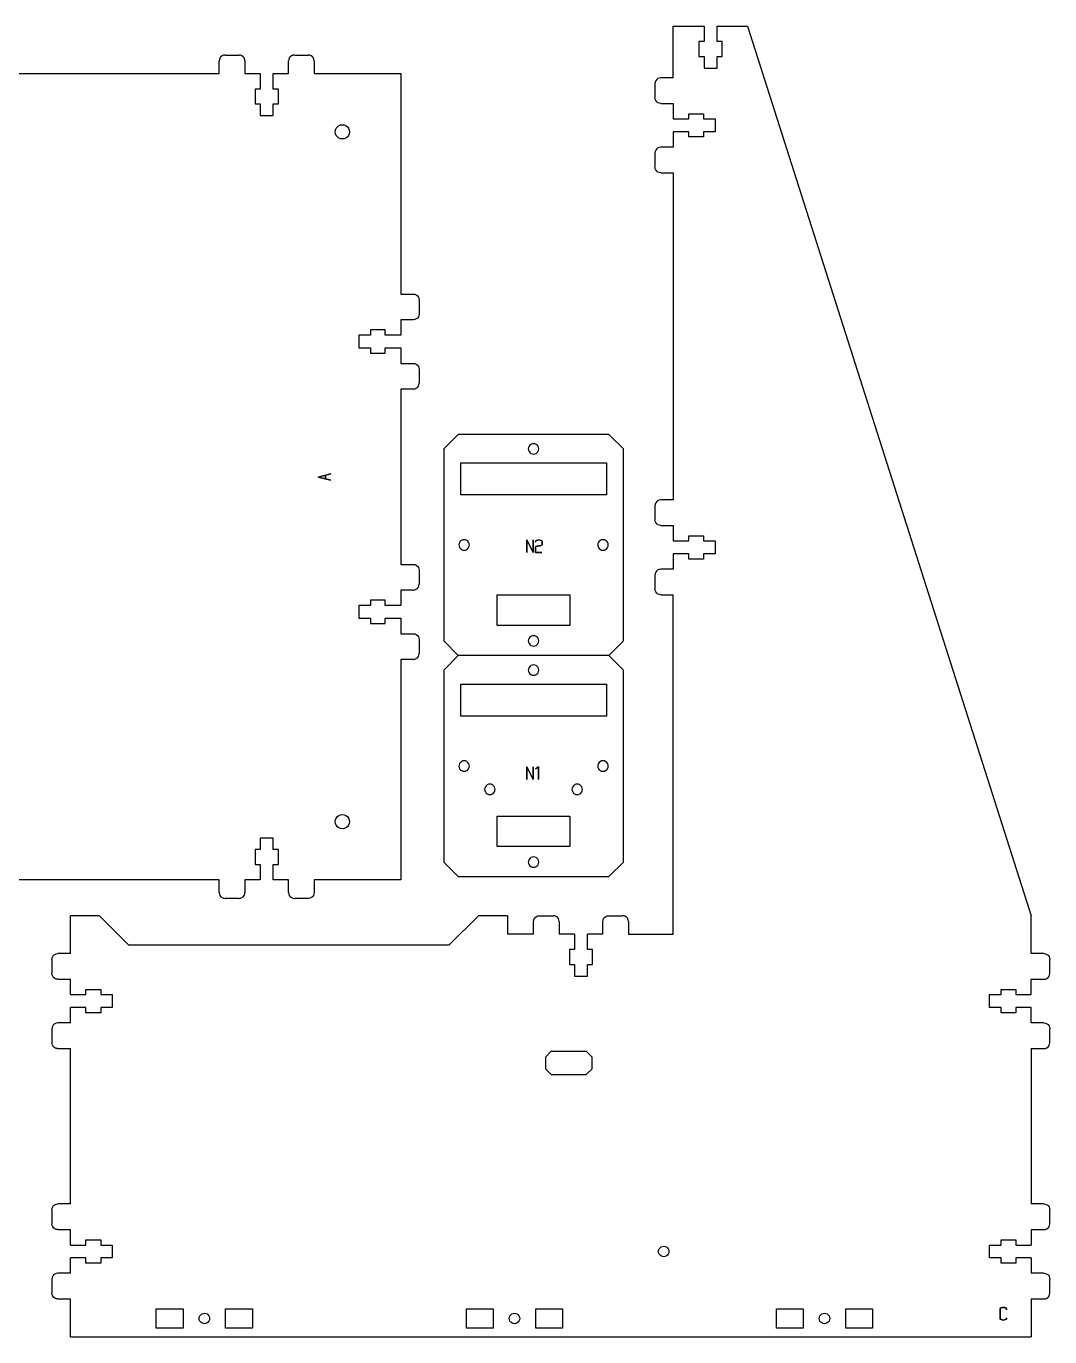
# Model space of a CAD drawing. Header units: inches. Extents: x -565 to 565, y -405 to 405.
# Drawn here: x -213.9 to 137.5, y -51.5 to 398.4 of the extents above; entities that cross this region are included whole.
import ezdxf

# ---------------------------------------------------------------- set-up
doc = ezdxf.new("R2010")
doc.units = ezdxf.units.IN
doc.header["$MEASUREMENT"] = 0
doc.layers.add('Engraver', color=1, linetype='Continuous')

msp = doc.modelspace()

# ---------------------------------------------------------------- linework, layer by layer
for p, q in [((8.27, 398.44), (18.87, 398.44)), ((8.27, 380.71), (8.27, 398.44)), ((18.87, 398.44), (18.87, 393.14)), ((23.27, 398.44), (33.78, 398.44)), ((23.27, 393.14), (23.27, 398.44)), ((33.78, 398.44), (131.17, 93.04)), ((17.07, 393.14), (17.07, 388.04)), ((18.87, 393.14), (17.07, 393.14)), ((25.07, 393.14), (23.27, 393.14)), ((25.07, 388.04), (25.07, 393.14)), ((-147.56, 387.05), (-147.63, 386.53)), ((-147.37, 387.53), (-147.56, 387.05)), ((-147.05, 387.94), (-147.37, 387.53)), ((-146.63, 388.26), (-147.05, 387.94)), ((-146.15, 388.46), (-146.63, 388.26)), ((-145.63, 388.53), (-146.15, 388.46)), ((-145.63, 388.53), (-140.83, 388.53)), ((-140.32, 388.46), (-140.83, 388.53)), ((-139.83, 388.26), (-140.32, 388.46)), ((-139.42, 387.94), (-139.83, 388.26)), ((-139.1, 387.53), (-139.42, 387.94)), ((-138.9, 387.05), (-139.1, 387.53)), ((-138.83, 386.53), (-138.9, 387.05)), ((-123.76, 387.05), (-123.83, 386.53)), ((-123.57, 387.53), (-123.76, 387.05)), ((-123.25, 387.94), (-123.57, 387.53)), ((-122.83, 388.26), (-123.25, 387.94)), ((-122.35, 388.46), (-122.83, 388.26)), ((-121.83, 388.53), (-122.35, 388.46)), ((-121.83, 388.53), (-117.03, 388.53)), ((-116.52, 388.46), (-117.03, 388.53)), ((-116.03, 388.26), (-116.52, 388.46)), ((-115.62, 387.94), (-116.03, 388.26)), ((-115.3, 387.53), (-115.62, 387.94)), ((-115.1, 387.05), (-115.3, 387.53)), ((-115.03, 386.53), (-115.1, 387.05)), ((17.07, 388.04), (18.87, 388.04)), ((18.87, 388.04), (18.87, 384.09)), ((23.27, 388.04), (25.07, 388.04)), ((23.27, 384.09), (23.27, 388.04)), ((-147.63, 382.18), (-147.63, 386.53)), ((-138.83, 386.53), (-138.83, 382.18)), ((-123.83, 382.18), (-123.83, 386.53)), ((-115.03, 386.53), (-115.03, 382.18)), ((18.87, 384.09), (23.27, 384.09)), ((-221.48, 382.18), (-147.63, 382.18)), ((-138.83, 382.18), (-133.53, 382.18)), ((-133.53, 382.18), (-133.53, 376.88)), ((-129.13, 376.88), (-129.13, 382.18)), ((-129.13, 382.18), (-123.83, 382.18)), ((-115.03, 382.18), (-85.33, 382.18)), ((-85.33, 382.18), (-85.33, 306.48)), ((2.04, 379.23), (1.97, 378.71)), ((1.97, 378.71), (1.97, 373.91)), ((2.24, 379.71), (2.04, 379.23)), ((2.56, 380.12), (2.24, 379.71)), ((2.97, 380.44), (2.56, 380.12)), ((3.45, 380.64), (2.97, 380.44)), ((3.97, 380.71), (3.45, 380.64)), ((8.27, 380.71), (3.97, 380.71)), ((-135.33, 376.88), (-135.33, 371.78)), ((-133.53, 376.88), (-135.33, 376.88)), ((-127.33, 376.88), (-129.13, 376.88)), ((-127.33, 371.78), (-127.33, 376.88)), ((2.04, 373.39), (1.97, 373.91)), ((-135.33, 371.78), (-133.53, 371.78)), ((-133.53, 371.78), (-133.53, 367.83)), ((-129.13, 371.78), (-127.33, 371.78)), ((-129.13, 367.83), (-129.13, 371.78)), ((2.24, 372.91), (2.04, 373.39)), ((2.56, 372.49), (2.24, 372.91)), ((2.97, 372.18), (2.56, 372.49)), ((3.45, 371.98), (2.97, 372.18)), ((3.97, 371.91), (3.45, 371.98)), ((3.97, 371.91), (8.27, 371.91)), ((8.27, 371.91), (8.27, 366.61)), ((-133.53, 367.83), (-129.13, 367.83)), ((-106.56, 364.3), (-105.97, 364.54)), ((-105.97, 364.54), (-105.33, 364.63)), ((-105.33, 364.63), (-104.7, 364.54)), ((-104.7, 364.54), (-104.11, 364.3)), ((8.27, 366.61), (13.57, 366.61)), ((13.57, 368.41), (18.67, 368.41)), ((13.57, 366.61), (13.57, 368.41)), ((18.67, 368.41), (18.67, 366.61)), ((18.67, 366.61), (22.62, 366.61)), ((22.62, 366.61), (22.62, 362.21)), ((-107.78, 362.18), (-107.7, 362.81)), ((-107.7, 361.54), (-107.78, 362.18)), ((-107.7, 362.81), (-107.45, 363.4)), ((-107.45, 360.95), (-107.7, 361.54)), ((-107.45, 363.4), (-107.07, 363.91)), ((-107.07, 360.45), (-107.45, 360.95)), ((-107.07, 363.91), (-106.56, 364.3)), ((-106.56, 360.06), (-107.07, 360.45)), ((-105.97, 359.81), (-106.56, 360.06)), ((-104.11, 360.06), (-104.7, 359.81)), ((-104.11, 364.3), (-103.6, 363.91)), ((-103.6, 360.45), (-104.11, 360.06)), ((-103.6, 363.91), (-103.21, 363.4)), ((-103.21, 360.95), (-103.6, 360.45)), ((-103.21, 363.4), (-102.97, 362.81)), ((-102.97, 361.54), (-103.21, 360.95)), ((-102.97, 362.81), (-102.88, 362.18)), ((-102.88, 362.18), (-102.97, 361.54)), ((8.27, 362.21), (8.27, 356.91)), ((13.57, 362.21), (8.27, 362.21)), ((13.57, 360.41), (13.57, 362.21)), ((18.67, 360.41), (13.57, 360.41)), ((22.62, 362.21), (18.67, 362.21)), ((18.67, 362.21), (18.67, 360.41)), ((-105.33, 359.73), (-105.97, 359.81)), ((-104.7, 359.81), (-105.33, 359.73)), ((2.04, 355.43), (1.97, 354.91)), ((2.24, 355.91), (2.04, 355.43)), ((2.56, 356.32), (2.24, 355.91)), ((2.97, 356.64), (2.56, 356.32)), ((3.45, 356.84), (2.97, 356.64)), ((3.97, 356.91), (3.45, 356.84)), ((8.27, 356.91), (3.97, 356.91)), ((1.97, 354.91), (1.97, 350.11)), ((2.04, 349.59), (1.97, 350.11)), ((2.24, 349.11), (2.04, 349.59)), ((2.56, 348.69), (2.24, 349.11)), ((2.97, 348.38), (2.56, 348.69)), ((3.45, 348.18), (2.97, 348.38)), ((3.97, 348.11), (3.45, 348.18)), ((3.97, 348.11), (8.27, 348.11)), ((8.27, 348.11), (8.27, 235.84)), ((-85.33, 306.48), (-80.98, 306.48)), ((-80.98, 306.48), (-80.47, 306.41)), ((-80.47, 306.41), (-79.98, 306.21)), ((-79.98, 306.21), (-79.57, 305.89)), ((-79.57, 305.89), (-79.25, 305.48)), ((-79.25, 305.48), (-79.05, 305)), ((-79.05, 305), (-78.98, 304.48)), ((-78.98, 304.48), (-78.98, 299.68)), ((-80.98, 297.68), (-85.33, 297.68)), ((-85.33, 297.68), (-85.33, 292.38)), ((-80.47, 297.75), (-80.98, 297.68)), ((-79.98, 297.95), (-80.47, 297.75)), ((-79.57, 298.26), (-79.98, 297.95)), ((-79.25, 298.68), (-79.57, 298.26)), ((-79.05, 299.16), (-79.25, 298.68)), ((-78.98, 299.68), (-79.05, 299.16)), ((-90.63, 294.18), (-95.73, 294.18)), ((-95.73, 294.18), (-95.73, 292.38)), ((-90.63, 292.38), (-90.63, 294.18)), ((-95.73, 292.38), (-99.68, 292.38)), ((-99.68, 292.38), (-99.68, 287.98)), ((-99.68, 287.98), (-95.73, 287.98)), ((-95.73, 287.98), (-95.73, 286.18)), ((-85.33, 292.38), (-90.63, 292.38)), ((-90.63, 287.98), (-85.33, 287.98)), ((-90.63, 286.18), (-90.63, 287.98)), ((-85.33, 287.98), (-85.33, 282.68)), ((-95.73, 286.18), (-90.63, 286.18)), ((-85.33, 282.68), (-80.98, 282.68)), ((-80.98, 282.68), (-80.47, 282.61)), ((-80.47, 282.61), (-79.98, 282.41)), ((-79.98, 282.41), (-79.57, 282.09)), ((-79.57, 282.09), (-79.25, 281.68)), ((-79.25, 281.68), (-79.05, 281.2)), ((-79.05, 281.2), (-78.98, 280.68)), ((-78.98, 280.68), (-78.98, 275.88)), ((-79.98, 274.15), (-79.57, 274.46)), ((-79.57, 274.46), (-79.25, 274.88)), ((-79.25, 274.88), (-79.05, 275.36)), ((-79.05, 275.36), (-78.98, 275.88)), ((-85.33, 273.88), (-85.33, 213.68)), ((-80.98, 273.88), (-85.33, 273.88)), ((-80.98, 273.88), (-80.47, 273.95)), ((-80.47, 273.95), (-79.98, 274.15)), ((-70.56, 253.33), (-65.56, 258.33)), ((-13.87, 258.33), (-65.56, 258.33)), ((-13.87, 258.33), (-8.87, 253.33)), ((-70.56, 253.33), (-70.56, 187.42)), ((-41.45, 253.8), (-41.52, 253.33)), ((-41.52, 253.33), (-41.45, 252.86)), ((-41.27, 254.23), (-41.45, 253.8)), ((-41.45, 252.86), (-41.27, 252.43)), ((-40.99, 254.6), (-41.27, 254.23)), ((-41.27, 252.43), (-40.99, 252.06)), ((-40.62, 254.89), (-40.99, 254.6)), ((-40.99, 252.06), (-40.62, 251.77)), ((-40.18, 255.07), (-40.62, 254.89)), ((-39.72, 255.13), (-40.18, 255.07)), ((-39.25, 255.07), (-39.72, 255.13)), ((-38.82, 254.89), (-39.25, 255.07)), ((-38.44, 254.6), (-38.82, 254.89)), ((-38.82, 251.77), (-38.44, 252.06)), ((-38.16, 254.23), (-38.44, 254.6)), ((-38.44, 252.06), (-38.16, 252.43)), ((-37.98, 253.8), (-38.16, 254.23)), ((-38.16, 252.43), (-37.98, 252.86)), ((-37.92, 253.33), (-37.98, 253.8)), ((-37.98, 252.86), (-37.92, 253.33)), ((-8.87, 187.42), (-8.87, 253.33)), ((-64.72, 237.52), (-64.72, 248.52)), ((-64.72, 248.52), (-14.72, 248.52)), ((-40.62, 251.77), (-40.18, 251.59)), ((-40.18, 251.59), (-39.72, 251.53)), ((-39.72, 251.53), (-39.25, 251.59)), ((-39.25, 251.59), (-38.82, 251.77)), ((-14.72, 248.52), (-14.72, 237.52)), ((-14.72, 237.52), (-64.72, 237.52)), ((2.04, 234.36), (1.97, 233.84)), ((2.24, 234.84), (2.04, 234.36)), ((2.56, 235.26), (2.24, 234.84)), ((2.97, 235.57), (2.56, 235.26)), ((3.45, 235.77), (2.97, 235.57)), ((3.97, 235.84), (3.45, 235.77)), ((8.27, 235.84), (3.97, 235.84)), ((1.97, 233.84), (1.97, 229.04)), ((2.04, 228.52), (1.97, 229.04)), ((2.24, 228.04), (2.04, 228.52)), ((2.56, 227.63), (2.24, 228.04)), ((2.97, 227.31), (2.56, 227.63)), ((3.45, 227.11), (2.97, 227.31)), ((3.97, 227.04), (3.45, 227.11)), ((3.97, 227.04), (8.27, 227.04)), ((8.27, 227.04), (8.27, 221.74)), ((-65.3, 220.84), (-65.36, 220.37)), ((-65.12, 221.27), (-65.3, 220.84)), ((-64.83, 221.65), (-65.12, 221.27)), ((-64.46, 221.93), (-64.83, 221.65)), ((-64.03, 222.11), (-64.46, 221.93)), ((-63.56, 222.17), (-64.03, 222.11)), ((-63.1, 222.11), (-63.56, 222.17)), ((-62.66, 221.93), (-63.1, 222.11)), ((-62.29, 221.65), (-62.66, 221.93)), ((-62, 221.27), (-62.29, 221.65)), ((-61.82, 220.84), (-62, 221.27)), ((-61.76, 220.37), (-61.82, 220.84)), ((-17.61, 220.84), (-17.67, 220.37)), ((-17.43, 221.27), (-17.61, 220.84)), ((-17.14, 221.65), (-17.43, 221.27)), ((-16.77, 221.93), (-17.14, 221.65)), ((-16.34, 222.11), (-16.77, 221.93)), ((-15.87, 222.17), (-16.34, 222.11)), ((-15.4, 222.11), (-15.87, 222.17)), ((-14.97, 221.93), (-15.4, 222.11)), ((-14.6, 221.65), (-14.97, 221.93)), ((-14.31, 221.27), (-14.6, 221.65)), ((-14.13, 220.84), (-14.31, 221.27)), ((-14.07, 220.37), (-14.13, 220.84)), ((8.27, 221.74), (13.57, 221.74)), ((13.57, 223.54), (18.67, 223.54)), ((13.57, 221.74), (13.57, 223.54)), ((18.67, 223.54), (18.67, 221.74)), ((18.67, 221.74), (22.62, 221.74)), ((22.62, 221.74), (22.62, 217.34)), ((-65.36, 220.37), (-65.3, 219.91)), ((-65.3, 219.91), (-65.12, 219.47)), ((-65.12, 219.47), (-64.83, 219.1)), ((-64.83, 219.1), (-64.46, 218.81)), ((-64.46, 218.81), (-64.03, 218.63)), ((-64.03, 218.63), (-63.56, 218.57)), ((-63.56, 218.57), (-63.1, 218.63)), ((-63.1, 218.63), (-62.66, 218.81)), ((-62.66, 218.81), (-62.29, 219.1)), ((-62.29, 219.1), (-62, 219.47)), ((-62, 219.47), (-61.82, 219.91)), ((-61.82, 219.91), (-61.76, 220.37)), ((-17.67, 220.37), (-17.61, 219.91)), ((-17.61, 219.91), (-17.43, 219.47)), ((-17.43, 219.47), (-17.14, 219.1)), ((-17.14, 219.1), (-16.77, 218.81)), ((-16.77, 218.81), (-16.34, 218.63)), ((-16.34, 218.63), (-15.87, 218.57)), ((-15.87, 218.57), (-15.4, 218.63)), ((-15.4, 218.63), (-14.97, 218.81)), ((-14.97, 218.81), (-14.6, 219.1)), ((-14.6, 219.1), (-14.31, 219.47)), ((-14.31, 219.47), (-14.13, 219.91)), ((-14.13, 219.91), (-14.07, 220.37)), ((13.57, 217.34), (8.27, 217.34)), ((8.27, 217.34), (8.27, 212.04)), ((13.57, 215.54), (13.57, 217.34)), ((18.67, 217.34), (18.67, 215.54)), ((22.62, 217.34), (18.67, 217.34)), ((-85.33, 213.68), (-80.98, 213.68)), ((-80.98, 213.68), (-80.47, 213.61)), ((-80.47, 213.61), (-79.98, 213.41)), ((-79.98, 213.41), (-79.57, 213.09)), ((-79.57, 213.09), (-79.25, 212.68)), ((-79.25, 212.68), (-79.05, 212.2)), ((-79.05, 212.2), (-78.98, 211.68)), ((-78.98, 211.68), (-78.98, 206.88)), ((2.56, 211.46), (2.24, 211.04)), ((2.97, 211.77), (2.56, 211.46)), ((3.45, 211.97), (2.97, 211.77)), ((3.97, 212.04), (3.45, 211.97)), ((8.27, 212.04), (3.97, 212.04)), ((18.67, 215.54), (13.57, 215.54)), ((2.04, 210.56), (1.97, 210.04)), ((1.97, 210.04), (1.97, 205.24)), ((2.24, 211.04), (2.04, 210.56)), ((-85.33, 204.88), (-85.33, 199.58)), ((-80.98, 204.88), (-85.33, 204.88)), ((-80.98, 204.88), (-80.47, 204.95)), ((-80.47, 204.95), (-79.98, 205.15)), ((-79.98, 205.15), (-79.57, 205.46)), ((-79.57, 205.46), (-79.25, 205.88)), ((-79.25, 205.88), (-79.05, 206.36)), ((-79.05, 206.36), (-78.98, 206.88)), ((-52.22, 192.77), (-52.22, 203.22)), ((-52.22, 203.22), (-27.22, 203.22)), ((-27.22, 203.22), (-27.22, 192.77)), ((2.04, 204.72), (1.97, 205.24)), ((2.24, 204.24), (2.04, 204.72)), ((2.56, 203.83), (2.24, 204.24)), ((2.97, 203.51), (2.56, 203.83)), ((3.45, 203.31), (2.97, 203.51)), ((3.97, 203.24), (3.45, 203.31)), ((3.97, 203.24), (8.27, 203.24)), ((8.27, 86.74), (8.27, 203.24)), ((-95.73, 199.58), (-99.68, 199.58)), ((-99.68, 199.58), (-99.68, 195.18)), ((-90.63, 201.38), (-95.73, 201.38)), ((-95.73, 201.38), (-95.73, 199.58)), ((-90.63, 199.58), (-90.63, 201.38)), ((-85.33, 199.58), (-90.63, 199.58)), ((-99.68, 195.18), (-95.73, 195.18)), ((-95.73, 195.18), (-95.73, 193.38)), ((-90.63, 195.18), (-85.33, 195.18)), ((-90.63, 193.38), (-90.63, 195.18)), ((-85.33, 195.18), (-85.33, 189.88)), ((-95.73, 193.38), (-90.63, 193.38)), ((-85.33, 189.88), (-80.98, 189.88)), ((-80.98, 189.88), (-80.47, 189.81)), ((-80.47, 189.81), (-79.98, 189.61)), ((-79.98, 189.61), (-79.57, 189.29)), ((-79.57, 189.29), (-79.25, 188.88)), ((-27.22, 192.77), (-52.22, 192.77)), ((-40.62, 188.97), (-40.99, 188.69)), ((-40.18, 189.15), (-40.62, 188.97)), ((-39.72, 189.22), (-40.18, 189.15)), ((-39.25, 189.15), (-39.72, 189.22)), ((-38.82, 188.97), (-39.25, 189.15)), ((-38.44, 188.69), (-38.82, 188.97)), ((-79.25, 188.88), (-79.05, 188.4)), ((-79.05, 188.4), (-78.98, 187.88)), ((-78.98, 187.88), (-78.98, 183.08)), ((-70.56, 187.42), (-65.56, 182.42)), ((-41.45, 187.88), (-41.52, 187.42)), ((-41.52, 187.42), (-41.45, 186.95)), ((-41.27, 188.32), (-41.45, 187.88)), ((-41.45, 186.95), (-41.27, 186.52)), ((-40.99, 188.69), (-41.27, 188.32)), ((-41.27, 186.52), (-40.99, 186.14)), ((-40.99, 186.14), (-40.62, 185.86)), ((-40.62, 185.86), (-40.18, 185.68)), ((-40.18, 185.68), (-39.72, 185.62)), ((-39.72, 185.62), (-39.25, 185.68)), ((-39.25, 185.68), (-38.82, 185.86)), ((-38.82, 185.86), (-38.44, 186.14)), ((-38.16, 188.32), (-38.44, 188.69)), ((-38.44, 186.14), (-38.16, 186.52)), ((-37.98, 187.88), (-38.16, 188.32)), ((-38.16, 186.52), (-37.98, 186.95)), ((-37.92, 187.42), (-37.98, 187.88)), ((-37.98, 186.95), (-37.92, 187.42)), ((-13.87, 182.42), (-8.87, 187.42)), ((-85.33, 181.08), (-85.33, 105.38)), ((-80.98, 181.08), (-85.33, 181.08)), ((-80.98, 181.08), (-80.47, 181.15)), ((-80.47, 181.15), (-79.98, 181.35)), ((-79.98, 181.35), (-79.57, 181.66)), ((-79.57, 181.66), (-79.25, 182.08)), ((-79.25, 182.08), (-79.05, 182.56)), ((-79.05, 182.56), (-78.98, 183.08)), ((-70.56, 177.42), (-65.56, 182.42)), ((-13.87, 182.42), (-65.56, 182.42)), ((-13.87, 182.42), (-8.87, 177.42)), ((-70.56, 177.42), (-70.56, 111.5)), ((-41.45, 177.88), (-41.52, 177.42)), ((-41.52, 177.42), (-41.45, 176.95)), ((-41.27, 178.32), (-41.45, 177.88)), ((-41.45, 176.95), (-41.27, 176.52)), ((-40.99, 178.69), (-41.27, 178.32)), ((-41.27, 176.52), (-40.99, 176.14)), ((-40.62, 178.97), (-40.99, 178.69)), ((-40.99, 176.14), (-40.62, 175.86)), ((-40.18, 179.15), (-40.62, 178.97)), ((-40.62, 175.86), (-40.18, 175.68)), ((-39.72, 179.22), (-40.18, 179.15)), ((-40.18, 175.68), (-39.72, 175.62)), ((-39.25, 179.15), (-39.72, 179.22)), ((-39.72, 175.62), (-39.25, 175.68)), ((-38.82, 178.97), (-39.25, 179.15)), ((-39.25, 175.68), (-38.82, 175.86)), ((-38.44, 178.69), (-38.82, 178.97)), ((-38.82, 175.86), (-38.44, 176.14)), ((-38.16, 178.32), (-38.44, 178.69)), ((-38.44, 176.14), (-38.16, 176.52)), ((-37.98, 177.88), (-38.16, 178.32)), ((-38.16, 176.52), (-37.98, 176.95)), ((-37.92, 177.42), (-37.98, 177.88)), ((-37.98, 176.95), (-37.92, 177.42)), ((-8.87, 111.5), (-8.87, 177.42)), ((-64.72, 161.61), (-64.72, 172.61)), ((-64.72, 172.61), (-14.72, 172.61)), ((-14.72, 172.61), (-14.72, 161.61)), ((-14.72, 161.61), (-64.72, 161.61)), ((-65.3, 144.92), (-65.36, 144.46)), ((-65.36, 144.46), (-65.3, 143.99)), ((-65.12, 145.36), (-65.3, 144.92)), ((-65.3, 143.99), (-65.12, 143.56)), ((-64.83, 145.73), (-65.12, 145.36)), ((-64.46, 146.02), (-64.83, 145.73)), ((-64.03, 146.2), (-64.46, 146.02)), ((-63.56, 146.26), (-64.03, 146.2)), ((-63.1, 146.2), (-63.56, 146.26)), ((-62.66, 146.02), (-63.1, 146.2)), ((-62.29, 145.73), (-62.66, 146.02)), ((-62, 145.36), (-62.29, 145.73)), ((-61.82, 144.92), (-62, 145.36)), ((-62, 143.56), (-61.82, 143.99)), ((-61.76, 144.46), (-61.82, 144.92)), ((-61.82, 143.99), (-61.76, 144.46)), ((-17.61, 144.92), (-17.67, 144.46)), ((-17.67, 144.46), (-17.61, 143.99)), ((-17.43, 145.36), (-17.61, 144.92)), ((-17.61, 143.99), (-17.43, 143.56)), ((-17.14, 145.73), (-17.43, 145.36)), ((-16.77, 146.02), (-17.14, 145.73)), ((-16.34, 146.2), (-16.77, 146.02)), ((-15.87, 146.26), (-16.34, 146.2)), ((-15.4, 146.2), (-15.87, 146.26)), ((-14.97, 146.02), (-15.4, 146.2)), ((-14.6, 145.73), (-14.97, 146.02)), ((-14.31, 145.36), (-14.6, 145.73)), ((-14.13, 144.92), (-14.31, 145.36)), ((-14.31, 143.56), (-14.13, 143.99)), ((-14.07, 144.46), (-14.13, 144.92)), ((-14.13, 143.99), (-14.07, 144.46)), ((-65.12, 143.56), (-64.83, 143.19)), ((-64.83, 143.19), (-64.46, 142.9)), ((-64.46, 142.9), (-64.03, 142.72)), ((-64.03, 142.72), (-63.56, 142.66)), ((-63.56, 142.66), (-63.1, 142.72)), ((-63.1, 142.72), (-62.66, 142.9)), ((-62.66, 142.9), (-62.29, 143.19)), ((-62.29, 143.19), (-62, 143.56)), ((-17.43, 143.56), (-17.14, 143.19)), ((-17.14, 143.19), (-16.77, 142.9)), ((-16.77, 142.9), (-16.34, 142.72)), ((-16.34, 142.72), (-15.87, 142.66)), ((-15.87, 142.66), (-15.4, 142.72)), ((-15.4, 142.72), (-14.97, 142.9)), ((-14.97, 142.9), (-14.6, 143.19)), ((-14.6, 143.19), (-14.31, 143.56)), ((-56.45, 136.92), (-56.52, 136.46)), ((-56.52, 136.46), (-56.45, 135.99)), ((-56.27, 137.36), (-56.45, 136.92)), ((-56.45, 135.99), (-56.27, 135.56)), ((-55.99, 137.73), (-56.27, 137.36)), ((-56.27, 135.56), (-55.99, 135.19)), ((-55.62, 138.02), (-55.99, 137.73)), ((-55.99, 135.19), (-55.62, 134.9)), ((-55.18, 138.2), (-55.62, 138.02)), ((-54.72, 138.26), (-55.18, 138.2)), ((-54.25, 138.2), (-54.72, 138.26)), ((-53.82, 138.02), (-54.25, 138.2)), ((-53.44, 137.73), (-53.82, 138.02)), ((-53.82, 134.9), (-53.44, 135.19)), ((-53.16, 137.36), (-53.44, 137.73)), ((-53.44, 135.19), (-53.16, 135.56)), ((-52.98, 136.92), (-53.16, 137.36)), ((-53.16, 135.56), (-52.98, 135.99)), ((-52.92, 136.46), (-52.98, 136.92)), ((-52.98, 135.99), (-52.92, 136.46)), ((-26.45, 136.92), (-26.52, 136.46)), ((-26.52, 136.46), (-26.45, 135.99)), ((-26.27, 137.36), (-26.45, 136.92)), ((-26.45, 135.99), (-26.27, 135.56)), ((-25.99, 137.73), (-26.27, 137.36)), ((-26.27, 135.56), (-25.99, 135.19)), ((-25.62, 138.02), (-25.99, 137.73)), ((-25.99, 135.19), (-25.62, 134.9)), ((-25.18, 138.2), (-25.62, 138.02)), ((-24.72, 138.26), (-25.18, 138.2)), ((-24.25, 138.2), (-24.72, 138.26)), ((-23.82, 138.02), (-24.25, 138.2)), ((-23.44, 137.73), (-23.82, 138.02)), ((-23.82, 134.9), (-23.44, 135.19)), ((-23.16, 137.36), (-23.44, 137.73)), ((-23.44, 135.19), (-23.16, 135.56)), ((-22.98, 136.92), (-23.16, 137.36)), ((-23.16, 135.56), (-22.98, 135.99)), ((-22.92, 136.46), (-22.98, 136.92)), ((-22.98, 135.99), (-22.92, 136.46)), ((-55.62, 134.9), (-55.18, 134.72)), ((-55.18, 134.72), (-54.72, 134.66)), ((-54.72, 134.66), (-54.25, 134.72)), ((-54.25, 134.72), (-53.82, 134.9)), ((-25.62, 134.9), (-25.18, 134.72)), ((-25.18, 134.72), (-24.72, 134.66)), ((-24.72, 134.66), (-24.25, 134.72)), ((-24.25, 134.72), (-23.82, 134.9)), ((-107.78, 125.38), (-107.7, 126.01)), ((-107.7, 126.01), (-107.45, 126.6)), ((-107.45, 126.6), (-107.07, 127.11)), ((-107.07, 127.11), (-106.56, 127.5)), ((-106.56, 127.5), (-105.97, 127.74)), ((-105.97, 127.74), (-105.33, 127.83)), ((-105.33, 127.83), (-104.7, 127.74)), ((-104.7, 127.74), (-104.11, 127.5)), ((-104.11, 127.5), (-103.6, 127.11)), ((-103.6, 127.11), (-103.21, 126.6)), ((-103.21, 126.6), (-102.97, 126.01)), ((-102.97, 126.01), (-102.88, 125.38)), ((-52.22, 116.85), (-52.22, 127.31)), ((-52.22, 127.31), (-27.22, 127.31)), ((-27.22, 127.31), (-27.22, 116.85)), ((-107.7, 124.74), (-107.78, 125.38)), ((-107.45, 124.15), (-107.7, 124.74)), ((-107.07, 123.65), (-107.45, 124.15)), ((-106.56, 123.26), (-107.07, 123.65)), ((-105.97, 123.01), (-106.56, 123.26)), ((-105.33, 122.93), (-105.97, 123.01)), ((-104.7, 123.01), (-105.33, 122.93)), ((-104.11, 123.26), (-104.7, 123.01)), ((-103.6, 123.65), (-104.11, 123.26)), ((-103.21, 124.15), (-103.6, 123.65)), ((-102.97, 124.74), (-103.21, 124.15)), ((-102.88, 125.38), (-102.97, 124.74)), ((-133.53, 119.73), (-133.53, 115.78)), ((-129.13, 119.73), (-133.53, 119.73)), ((-129.13, 115.78), (-129.13, 119.73)), ((-135.33, 115.78), (-135.33, 110.68)), ((-133.53, 115.78), (-135.33, 115.78)), ((-127.33, 115.78), (-129.13, 115.78)), ((-127.33, 110.68), (-127.33, 115.78)), ((-27.22, 116.85), (-52.22, 116.85)), ((-40.99, 112.77), (-41.27, 112.4)), ((-40.62, 113.06), (-40.99, 112.77)), ((-40.18, 113.24), (-40.62, 113.06)), ((-39.72, 113.3), (-40.18, 113.24)), ((-39.25, 113.24), (-39.72, 113.3)), ((-38.82, 113.06), (-39.25, 113.24)), ((-38.44, 112.77), (-38.82, 113.06)), ((-38.16, 112.4), (-38.44, 112.77)), ((-135.33, 110.68), (-133.53, 110.68)), ((-133.53, 110.68), (-133.53, 105.38)), ((-129.13, 110.68), (-127.33, 110.68)), ((-129.13, 105.38), (-129.13, 110.68)), ((-70.56, 111.5), (-65.56, 106.5)), ((-41.45, 111.97), (-41.52, 111.5)), ((-41.52, 111.5), (-41.45, 111.04)), ((-41.27, 112.4), (-41.45, 111.97)), ((-41.45, 111.04), (-41.27, 110.6)), ((-41.27, 110.6), (-40.99, 110.23)), ((-40.99, 110.23), (-40.62, 109.94)), ((-40.62, 109.94), (-40.18, 109.76)), ((-40.18, 109.76), (-39.72, 109.7)), ((-39.72, 109.7), (-39.25, 109.76)), ((-39.25, 109.76), (-38.82, 109.94)), ((-38.82, 109.94), (-38.44, 110.23)), ((-38.44, 110.23), (-38.16, 110.6)), ((-37.98, 111.97), (-38.16, 112.4)), ((-38.16, 110.6), (-37.98, 111.04)), ((-37.92, 111.5), (-37.98, 111.97)), ((-37.98, 111.04), (-37.92, 111.5)), ((-13.87, 106.5), (-8.87, 111.5)), ((-147.63, 105.38), (-221.48, 105.38)), ((-147.63, 101.03), (-147.63, 105.38)), ((-138.83, 105.38), (-138.83, 101.03)), ((-133.53, 105.38), (-138.83, 105.38)), ((-123.83, 105.38), (-129.13, 105.38)), ((-123.83, 101.03), (-123.83, 105.38)), ((-115.03, 105.38), (-115.03, 101.03)), ((-85.33, 105.38), (-115.03, 105.38)), ((-65.56, 106.5), (-13.87, 106.5)), ((-147.63, 101.03), (-147.56, 100.51)), ((-147.56, 100.51), (-147.37, 100.03)), ((-147.37, 100.03), (-147.05, 99.61)), ((-147.05, 99.61), (-146.63, 99.3)), ((-146.63, 99.3), (-146.15, 99.1)), ((-146.15, 99.1), (-145.63, 99.03)), ((-140.83, 99.03), (-145.63, 99.03)), ((-140.83, 99.03), (-140.32, 99.1)), ((-140.32, 99.1), (-139.83, 99.3)), ((-139.83, 99.3), (-139.42, 99.61)), ((-139.42, 99.61), (-139.1, 100.03)), ((-139.1, 100.03), (-138.9, 100.51)), ((-138.9, 100.51), (-138.83, 101.03)), ((-123.83, 101.03), (-123.76, 100.51)), ((-123.76, 100.51), (-123.57, 100.03)), ((-123.57, 100.03), (-123.25, 99.61)), ((-123.25, 99.61), (-122.83, 99.3)), ((-122.83, 99.3), (-122.35, 99.1)), ((-122.35, 99.1), (-121.83, 99.03)), ((-117.03, 99.03), (-121.83, 99.03)), ((-116.52, 99.1), (-117.03, 99.03)), ((-116.03, 99.3), (-116.52, 99.1)), ((-115.62, 99.61), (-116.03, 99.3)), ((-115.3, 100.03), (-115.62, 99.61)), ((-115.1, 100.51), (-115.3, 100.03)), ((-115.03, 101.03), (-115.1, 100.51)), ((-198.73, 80.09), (-198.73, 93.04)), ((-188.73, 93.04), (-198.73, 93.04)), ((-188.73, 93.04), (-178.73, 83.04)), ((-68.67, 83.04), (-58.67, 93.04)), ((-48.67, 93.04), (-58.67, 93.04)), ((-48.67, 93.04), (-48.67, 86.74)), ((-39.73, 91.09), (-39.66, 91.61)), ((-39.73, 86.74), (-39.73, 91.09)), ((-39.66, 91.61), (-39.46, 92.09)), ((-39.46, 92.09), (-39.14, 92.51)), ((-39.14, 92.51), (-38.73, 92.82)), ((-38.73, 92.82), (-38.25, 93.02)), ((-38.25, 93.02), (-37.73, 93.09)), ((-37.73, 93.09), (-32.93, 93.09)), ((-32.41, 93.02), (-32.93, 93.09)), ((-31.93, 92.82), (-32.41, 93.02)), ((-31.51, 92.51), (-31.93, 92.82)), ((-31.2, 92.09), (-31.51, 92.51)), ((-31, 91.61), (-31.2, 92.09)), ((-30.93, 91.09), (-31, 91.61)), ((-30.93, 91.09), (-30.93, 86.74)), ((-15.93, 91.09), (-15.86, 91.61)), ((-15.93, 86.74), (-15.93, 91.09)), ((-15.86, 91.61), (-15.66, 92.09)), ((-15.66, 92.09), (-15.34, 92.51)), ((-15.34, 92.51), (-14.93, 92.82)), ((-14.93, 92.82), (-14.45, 93.02)), ((-14.45, 93.02), (-13.93, 93.09)), ((-13.93, 93.09), (-9.13, 93.09)), ((-8.61, 93.02), (-9.13, 93.09)), ((-8.13, 92.82), (-8.61, 93.02)), ((-7.71, 92.51), (-8.13, 92.82)), ((-7.4, 92.09), (-7.71, 92.51)), ((-7.2, 91.61), (-7.4, 92.09)), ((-7.13, 91.09), (-7.2, 91.61)), ((-7.13, 91.09), (-7.13, 86.74)), ((131.17, 80.09), (131.17, 93.04)), ((-39.73, 86.74), (-48.67, 86.74)), ((-25.63, 86.74), (-30.93, 86.74)), ((-25.63, 86.74), (-25.63, 81.44)), ((-21.23, 81.44), (-21.23, 86.74)), ((-15.93, 86.74), (-21.23, 86.74)), ((-7.13, 86.74), (8.27, 86.74)), ((-178.73, 83.04), (-68.67, 83.04)), ((-25.63, 81.44), (-27.43, 81.44)), ((-27.43, 81.44), (-27.43, 76.34)), ((-19.43, 81.44), (-21.23, 81.44)), ((-19.43, 76.34), (-19.43, 81.44)), ((-205.08, 78.09), (-205.01, 78.61)), ((-205.08, 78.09), (-205.08, 73.29)), ((-205.01, 78.61), (-204.81, 79.09)), ((-204.81, 79.09), (-204.49, 79.51)), ((-204.49, 79.51), (-204.08, 79.82)), ((-204.08, 79.82), (-203.6, 80.02)), ((-203.6, 80.02), (-203.08, 80.09)), ((-198.73, 80.09), (-203.08, 80.09)), ((135.52, 80.09), (131.17, 80.09)), ((135.52, 80.09), (136.04, 80.02)), ((136.04, 80.02), (136.52, 79.82)), ((136.52, 79.82), (136.94, 79.51)), ((136.94, 79.51), (137.25, 79.09)), ((137.25, 79.09), (137.45, 78.61)), ((137.45, 78.61), (137.52, 78.09)), ((137.52, 73.29), (137.52, 78.09)), ((-205.01, 72.77), (-205.08, 73.29)), ((-204.81, 72.29), (-205.01, 72.77)), ((-204.49, 71.88), (-204.81, 72.29)), ((-27.43, 76.34), (-25.63, 76.34)), ((-25.63, 76.34), (-25.63, 72.39)), ((-25.63, 72.39), (-21.23, 72.39)), ((-21.23, 72.39), (-21.23, 76.34)), ((-21.23, 76.34), (-19.43, 76.34)), ((136.94, 71.88), (137.25, 72.29)), ((137.25, 72.29), (137.45, 72.77)), ((137.45, 72.77), (137.52, 73.29)), ((-204.08, 71.56), (-204.49, 71.88)), ((-203.6, 71.36), (-204.08, 71.56)), ((-203.08, 71.29), (-203.6, 71.36)), ((-203.08, 71.29), (-198.73, 71.29)), ((-198.73, 65.99), (-198.73, 71.29)), ((-193.43, 67.79), (-188.33, 67.79)), ((-193.43, 65.99), (-193.43, 67.79)), ((-188.33, 67.79), (-188.33, 65.99)), ((120.77, 67.79), (125.87, 67.79)), ((120.77, 65.99), (120.77, 67.79)), ((125.87, 67.79), (125.87, 65.99)), ((131.17, 65.99), (131.17, 71.29)), ((131.17, 71.29), (135.52, 71.29)), ((135.52, 71.29), (136.04, 71.36)), ((136.04, 71.36), (136.52, 71.56)), ((136.52, 71.56), (136.94, 71.88)), ((-198.73, 65.99), (-193.43, 65.99)), ((-188.33, 65.99), (-184.38, 65.99)), ((-184.38, 65.99), (-184.38, 61.59)), ((116.82, 65.99), (120.77, 65.99)), ((116.82, 61.59), (116.82, 65.99)), ((125.87, 65.99), (131.17, 65.99)), ((-193.43, 61.59), (-198.73, 61.59)), ((-198.73, 56.29), (-198.73, 61.59)), ((-193.43, 59.79), (-193.43, 61.59)), ((-188.33, 59.79), (-193.43, 59.79)), ((-184.38, 61.59), (-188.33, 61.59)), ((-188.33, 61.59), (-188.33, 59.79)), ((120.77, 61.59), (116.82, 61.59)), ((120.77, 59.79), (120.77, 61.59)), ((125.87, 59.79), (120.77, 59.79)), ((131.17, 61.59), (125.87, 61.59)), ((125.87, 61.59), (125.87, 59.79)), ((131.17, 56.29), (131.17, 61.59)), ((-205.01, 54.81), (-205.08, 54.29)), ((-205.08, 54.29), (-205.08, 49.49)), ((-204.81, 55.29), (-205.01, 54.81)), ((-204.49, 55.71), (-204.81, 55.29)), ((-204.08, 56.02), (-204.49, 55.71)), ((-203.6, 56.22), (-204.08, 56.02)), ((-203.08, 56.29), (-203.6, 56.22)), ((-198.73, 56.29), (-203.08, 56.29)), ((135.52, 56.29), (131.17, 56.29)), ((135.52, 56.29), (136.04, 56.22)), ((136.04, 56.22), (136.52, 56.02)), ((136.52, 56.02), (136.94, 55.71)), ((136.94, 55.71), (137.25, 55.29)), ((137.25, 55.29), (137.45, 54.81)), ((137.45, 54.81), (137.52, 54.29)), ((137.52, 49.49), (137.52, 54.29)), ((-205.01, 48.97), (-205.08, 49.49)), ((137.45, 48.97), (137.52, 49.49)), ((-204.81, 48.49), (-205.01, 48.97)), ((-204.49, 48.08), (-204.81, 48.49)), ((-204.08, 47.76), (-204.49, 48.08)), ((-203.6, 47.56), (-204.08, 47.76)), ((-203.08, 47.49), (-203.6, 47.56)), ((-203.08, 47.49), (-198.73, 47.49)), ((-198.73, -5.86), (-198.73, 47.49)), ((-35.63, 44.58), (-33.63, 46.58)), ((-33.63, 46.58), (-21.63, 46.58)), ((-19.63, 44.58), (-21.63, 46.58)), ((131.17, 47.49), (135.52, 47.49)), ((131.17, 47.49), (131.17, -5.86)), ((135.52, 47.49), (136.04, 47.56)), ((136.04, 47.56), (136.52, 47.76)), ((136.52, 47.76), (136.94, 48.08)), ((136.94, 48.08), (137.25, 48.49)), ((137.25, 48.49), (137.45, 48.97)), ((-35.63, 44.58), (-35.63, 40.58)), ((-35.63, 40.58), (-33.63, 38.58)), ((-21.63, 38.58), (-19.63, 40.58)), ((-19.63, 40.58), (-19.63, 44.58)), ((-33.63, 38.58), (-21.63, 38.58)), ((-205.08, -7.86), (-205.01, -7.34)), ((-205.08, -7.86), (-205.08, -12.66)), ((-205.01, -7.34), (-204.81, -6.86)), ((-204.81, -6.86), (-204.49, -6.44)), ((-204.49, -6.44), (-204.08, -6.13)), ((-204.08, -6.13), (-203.6, -5.93)), ((-203.6, -5.93), (-203.08, -5.86)), ((-198.73, -5.86), (-203.08, -5.86)), ((135.52, -5.86), (131.17, -5.86)), ((135.52, -5.86), (136.04, -5.93)), ((136.04, -5.93), (136.52, -6.13)), ((136.52, -6.13), (136.94, -6.44)), ((136.94, -6.44), (137.25, -6.86)), ((137.25, -6.86), (137.45, -7.34)), ((137.45, -7.34), (137.52, -7.86)), ((137.52, -12.66), (137.52, -7.86)), ((-205.01, -13.18), (-205.08, -12.66)), ((-204.81, -13.66), (-205.01, -13.18)), ((137.25, -13.66), (137.45, -13.18)), ((137.45, -13.18), (137.52, -12.66)), ((-204.49, -14.07), (-204.81, -13.66)), ((-204.08, -14.39), (-204.49, -14.07)), ((-203.6, -14.59), (-204.08, -14.39)), ((-203.08, -14.66), (-203.6, -14.59)), ((-203.08, -14.66), (-198.73, -14.66)), ((-198.73, -19.96), (-198.73, -14.66)), ((131.17, -14.66), (135.52, -14.66)), ((131.17, -14.66), (131.17, -19.96)), ((135.52, -14.66), (136.04, -14.59)), ((136.04, -14.59), (136.52, -14.39)), ((136.52, -14.39), (136.94, -14.07)), ((136.94, -14.07), (137.25, -13.66)), ((-198.73, -19.96), (-193.43, -19.96)), ((-193.43, -19.96), (-193.43, -18.16)), ((-193.43, -18.16), (-188.33, -18.16)), ((-188.33, -18.16), (-188.33, -19.96)), ((-188.33, -19.96), (-184.38, -19.96)), ((-184.38, -19.96), (-184.38, -24.36)), ((3.17, -22.16), (3.23, -21.69)), ((3.23, -22.62), (3.17, -22.16)), ((3.23, -21.69), (3.41, -21.26)), ((3.41, -21.26), (3.7, -20.89)), ((3.7, -20.89), (4.07, -20.6)), ((4.07, -20.6), (4.51, -20.42)), ((4.51, -20.42), (4.97, -20.36)), ((4.97, -20.36), (5.44, -20.42)), ((5.44, -20.42), (5.87, -20.6)), ((5.87, -20.6), (6.24, -20.89)), ((6.24, -20.89), (6.53, -21.26)), ((6.53, -21.26), (6.71, -21.69)), ((6.71, -21.69), (6.77, -22.16)), ((6.77, -22.16), (6.71, -22.62)), ((116.82, -24.36), (116.82, -19.96)), ((116.82, -19.96), (120.77, -19.96)), ((120.77, -18.16), (125.87, -18.16)), ((120.77, -19.96), (120.77, -18.16)), ((125.87, -18.16), (125.87, -19.96)), ((125.87, -19.96), (131.17, -19.96)), ((-193.43, -24.36), (-198.73, -24.36)), ((-198.73, -29.66), (-198.73, -24.36)), ((-193.43, -26.16), (-193.43, -24.36)), ((-188.33, -26.16), (-193.43, -26.16)), ((-188.33, -24.36), (-188.33, -26.16)), ((-184.38, -24.36), (-188.33, -24.36)), ((3.41, -23.06), (3.23, -22.62)), ((3.7, -23.43), (3.41, -23.06)), ((4.07, -23.72), (3.7, -23.43)), ((4.51, -23.9), (4.07, -23.72)), ((4.97, -23.96), (4.51, -23.9)), ((5.44, -23.9), (4.97, -23.96)), ((5.87, -23.72), (5.44, -23.9)), ((6.24, -23.43), (5.87, -23.72)), ((6.53, -23.06), (6.24, -23.43)), ((6.71, -22.62), (6.53, -23.06)), ((120.77, -24.36), (116.82, -24.36)), ((120.77, -26.16), (120.77, -24.36)), ((125.87, -26.16), (120.77, -26.16)), ((125.87, -24.36), (125.87, -26.16)), ((131.17, -24.36), (125.87, -24.36)), ((131.17, -24.36), (131.17, -29.66)), ((-205.01, -31.14), (-205.08, -31.66)), ((-204.81, -30.66), (-205.01, -31.14)), ((-204.49, -30.24), (-204.81, -30.66)), ((-204.08, -29.93), (-204.49, -30.24)), ((-203.6, -29.73), (-204.08, -29.93)), ((-203.08, -29.66), (-203.6, -29.73)), ((-198.73, -29.66), (-203.08, -29.66)), ((135.52, -29.66), (131.17, -29.66)), ((135.52, -29.66), (136.04, -29.73)), ((136.04, -29.73), (136.52, -29.93)), ((136.52, -29.93), (136.94, -30.24)), ((136.94, -30.24), (137.25, -30.66)), ((137.25, -30.66), (137.45, -31.14)), ((137.45, -31.14), (137.52, -31.66)), ((-205.08, -31.66), (-205.08, -36.46)), ((137.52, -36.46), (137.52, -31.66)), ((-205.01, -36.98), (-205.08, -36.46)), ((-204.81, -37.46), (-205.01, -36.98)), ((-204.49, -37.87), (-204.81, -37.46)), ((-204.08, -38.19), (-204.49, -37.87)), ((-203.6, -38.39), (-204.08, -38.19)), ((-203.08, -38.46), (-203.6, -38.39)), ((-203.08, -38.46), (-198.73, -38.46)), ((-198.73, -51.46), (-198.73, -38.46)), ((131.17, -38.46), (135.52, -38.46)), ((131.17, -38.46), (131.17, -51.46)), ((135.52, -38.46), (136.04, -38.39)), ((136.04, -38.39), (136.52, -38.19)), ((136.52, -38.19), (136.94, -37.87)), ((136.94, -37.87), (137.25, -37.46)), ((137.25, -37.46), (137.45, -36.98)), ((137.45, -36.98), (137.52, -36.46)), ((-169.23, -41.86), (-160.03, -41.86)), ((-169.23, -48.46), (-169.23, -41.86)), ((-160.03, -41.86), (-160.03, -48.46)), ((-154.53, -45.16), (-154.47, -44.69)), ((-154.47, -44.69), (-154.29, -44.26)), ((-154.29, -44.26), (-154, -43.88)), ((-154, -43.88), (-153.63, -43.6)), ((-153.63, -43.6), (-153.19, -43.42)), ((-153.19, -43.42), (-152.73, -43.36)), ((-152.73, -43.36), (-152.26, -43.42)), ((-152.26, -43.42), (-151.83, -43.6)), ((-151.83, -43.6), (-151.45, -43.88)), ((-151.45, -43.88), (-151.17, -44.26)), ((-151.17, -44.26), (-150.99, -44.69)), ((-150.99, -44.69), (-150.93, -45.16)), ((-145.43, -48.46), (-145.43, -41.86)), ((-145.43, -41.86), (-136.23, -41.86)), ((-136.23, -41.86), (-136.23, -48.46)), ((-62.78, -41.86), (-53.58, -41.86)), ((-62.78, -48.46), (-62.78, -41.86)), ((-53.58, -41.86), (-53.58, -48.46)), ((-48.08, -45.16), (-48.02, -44.69)), ((-48.02, -44.69), (-47.84, -44.26)), ((-47.84, -44.26), (-47.55, -43.88)), ((-47.55, -43.88), (-47.18, -43.6)), ((-47.18, -43.6), (-46.75, -43.42)), ((-46.75, -43.42), (-46.28, -43.36)), ((-46.28, -43.36), (-45.81, -43.42)), ((-45.81, -43.42), (-45.38, -43.6)), ((-45.38, -43.6), (-45, -43.88)), ((-45, -43.88), (-44.72, -44.26)), ((-44.72, -44.26), (-44.54, -44.69)), ((-44.54, -44.69), (-44.48, -45.16)), ((-38.98, -41.86), (-29.78, -41.86)), ((-38.98, -48.46), (-38.98, -41.86)), ((-29.78, -41.86), (-29.78, -48.46)), ((43.67, -41.86), (52.87, -41.86)), ((43.67, -48.46), (43.67, -41.86)), ((52.87, -41.86), (52.87, -48.46)), ((58.37, -45.16), (58.43, -44.69)), ((58.43, -44.69), (58.61, -44.26)), ((58.61, -44.26), (58.9, -43.88)), ((58.9, -43.88), (59.27, -43.6)), ((59.27, -43.6), (59.7, -43.42)), ((59.7, -43.42), (60.17, -43.36)), ((60.17, -43.36), (60.64, -43.42)), ((60.64, -43.42), (61.07, -43.6)), ((61.07, -43.6), (61.45, -43.88)), ((61.45, -43.88), (61.73, -44.26)), ((61.73, -44.26), (61.91, -44.69)), ((61.91, -44.69), (61.97, -45.16)), ((67.47, -48.46), (67.47, -41.86)), ((67.47, -41.86), (76.67, -41.86)), ((76.67, -41.86), (76.67, -48.46)), ((-160.03, -48.46), (-169.23, -48.46)), ((-154.47, -45.63), (-154.53, -45.16)), ((-154.29, -46.06), (-154.47, -45.63)), ((-154, -46.43), (-154.29, -46.06)), ((-153.63, -46.72), (-154, -46.43)), ((-153.19, -46.9), (-153.63, -46.72)), ((-152.73, -46.96), (-153.19, -46.9)), ((-152.26, -46.9), (-152.73, -46.96)), ((-151.83, -46.72), (-152.26, -46.9)), ((-151.45, -46.43), (-151.83, -46.72)), ((-151.17, -46.06), (-151.45, -46.43)), ((-150.99, -45.63), (-151.17, -46.06)), ((-150.93, -45.16), (-150.99, -45.63)), ((-136.23, -48.46), (-145.43, -48.46)), ((-53.58, -48.46), (-62.78, -48.46)), ((-48.02, -45.63), (-48.08, -45.16)), ((-47.84, -46.06), (-48.02, -45.63)), ((-47.55, -46.43), (-47.84, -46.06)), ((-47.18, -46.72), (-47.55, -46.43)), ((-46.75, -46.9), (-47.18, -46.72)), ((-46.28, -46.96), (-46.75, -46.9)), ((-45.81, -46.9), (-46.28, -46.96)), ((-45.38, -46.72), (-45.81, -46.9)), ((-45, -46.43), (-45.38, -46.72)), ((-44.72, -46.06), (-45, -46.43)), ((-44.54, -45.63), (-44.72, -46.06)), ((-44.48, -45.16), (-44.54, -45.63)), ((-29.78, -48.46), (-38.98, -48.46)), ((52.87, -48.46), (43.67, -48.46)), ((58.43, -45.63), (58.37, -45.16)), ((58.61, -46.06), (58.43, -45.63)), ((58.9, -46.43), (58.61, -46.06)), ((59.27, -46.72), (58.9, -46.43)), ((59.7, -46.9), (59.27, -46.72)), ((60.17, -46.96), (59.7, -46.9)), ((60.64, -46.9), (60.17, -46.96)), ((61.07, -46.72), (60.64, -46.9)), ((61.45, -46.43), (61.07, -46.72)), ((61.73, -46.06), (61.45, -46.43)), ((61.91, -45.63), (61.73, -46.06)), ((61.97, -45.16), (61.91, -45.63)), ((76.67, -48.46), (67.47, -48.46)), ((-198.73, -51.46), (131.17, -51.46))]:
    msp.add_line(p, q)
at = {"layer": 'Engraver'}
for p, q in [((-109.33, 244.81), (-113.65, 243.69)), ((-113.65, 243.69), (-111.15, 244.34)), ((-111.15, 243.08), (-113.65, 243.69)), ((-113.65, 243.69), (-109.33, 242.63)), ((-111.15, 244.34), (-109.33, 244.81)), ((-111.15, 244.34), (-111.15, 243.08)), ((-111.15, 243.08), (-111.15, 244.34)), ((-109.33, 242.63), (-111.15, 243.08)), ((-41.99, 217.76), (-41.99, 222.07)), ((-41.99, 222.07), (-39.83, 217.76)), ((-39.83, 217.76), (-41.99, 222.07)), ((-41.99, 222.07), (-41.99, 217.76)), ((-39.83, 217.76), (-39.83, 222.07)), ((-39.83, 222.07), (-39.83, 217.76)), ((-38.98, 221.68), (-39, 221.59)), ((-39, 221.59), (-38.98, 221.68)), ((-39, 221.59), (-39, 221.28)), ((-39, 221.28), (-39, 221.59)), ((-38.92, 221.77), (-38.98, 221.68)), ((-38.98, 221.68), (-38.92, 221.77)), ((-38.68, 221.93), (-38.92, 221.77)), ((-38.92, 221.77), (-38.68, 221.93)), ((-38.31, 222.03), (-38.68, 221.93)), ((-38.68, 221.93), (-38.31, 222.03)), ((-37.87, 222.07), (-38.31, 222.03)), ((-38.31, 222.03), (-37.87, 222.07)), ((-37.43, 222.03), (-37.87, 222.07)), ((-37.87, 222.07), (-37.43, 222.03)), ((-37.07, 221.93), (-37.43, 222.03)), ((-37.43, 222.03), (-37.07, 221.93)), ((-36.83, 221.77), (-37.07, 221.93)), ((-37.07, 221.93), (-36.83, 221.77)), ((-36.85, 220.36), (-36.77, 220.46)), ((-36.77, 220.46), (-36.85, 220.36)), ((-36.77, 221.68), (-36.83, 221.77)), ((-36.83, 221.77), (-36.77, 221.68)), ((-36.75, 221.59), (-36.77, 221.68)), ((-36.77, 221.68), (-36.75, 221.59)), ((-36.77, 220.46), (-36.75, 220.57)), ((-36.75, 220.57), (-36.77, 220.46)), ((-36.75, 220.57), (-36.75, 221.59)), ((-36.75, 221.59), (-36.75, 220.57)), ((-39, 219.56), (-38.97, 219.68)), ((-38.97, 219.68), (-39, 219.56)), ((-39, 217.76), (-39, 219.56)), ((-39, 219.56), (-39, 217.76)), ((-39, 217.76), (-36.87, 217.76)), ((-36.87, 217.76), (-39, 217.76)), ((-38.97, 219.68), (-38.88, 219.78)), ((-38.88, 219.78), (-38.97, 219.68)), ((-38.88, 219.78), (-38.56, 219.94)), ((-38.56, 219.94), (-38.88, 219.78)), ((-38.56, 219.94), (-38.23, 219.98)), ((-38.23, 219.98), (-38.56, 219.94)), ((-38.23, 219.98), (-37.91, 220.04)), ((-37.91, 220.04), (-38.23, 219.98)), ((-37.91, 220.04), (-37.45, 220.12)), ((-37.45, 220.12), (-37.91, 220.04)), ((-37.45, 220.12), (-37.14, 220.2)), ((-37.14, 220.2), (-37.45, 220.12)), ((-37.14, 220.2), (-36.85, 220.36)), ((-36.85, 220.36), (-37.14, 220.2)), ((-42, 139.88), (-42, 144.19)), ((-42, 144.19), (-39.84, 139.88)), ((-39.84, 139.88), (-42, 144.19)), ((-42, 144.19), (-42, 139.88)), ((-39.84, 139.88), (-39.84, 144.19)), ((-39.84, 144.19), (-39.84, 139.88)), ((-37.97, 144.2), (-39.01, 143.48)), ((-39.01, 143.48), (-37.97, 144.2)), ((-37.97, 144.2), (-37.97, 139.88)), ((-37.97, 139.88), (-37.97, 144.2)), ((120.45, -41.89), (120.47, -41.79)), ((120.47, -41.79), (120.45, -41.89)), ((120.45, -45.23), (120.45, -41.89)), ((120.45, -41.89), (120.45, -45.23)), ((120.47, -41.79), (120.53, -41.7)), ((120.53, -41.7), (120.47, -41.79)), ((120.53, -41.7), (120.77, -41.55)), ((120.77, -41.55), (120.53, -41.7)), ((120.77, -41.55), (121.13, -41.44)), ((121.13, -41.44), (120.77, -41.55)), ((121.13, -41.44), (121.57, -41.41)), ((121.57, -41.41), (121.13, -41.44)), ((121.57, -41.41), (122.01, -41.44)), ((122.01, -41.44), (121.57, -41.41)), ((122.01, -41.44), (122.37, -41.55)), ((122.37, -41.55), (122.01, -41.44)), ((122.37, -41.55), (122.61, -41.71)), ((122.61, -41.71), (122.37, -41.55)), ((122.61, -41.71), (122.68, -41.79)), ((122.68, -41.79), (122.61, -41.71)), ((122.68, -41.79), (122.7, -41.89)), ((122.7, -41.89), (122.68, -41.79)), ((122.7, -41.89), (122.7, -42.19)), ((122.7, -42.19), (122.7, -41.89)), ((122.7, -44.93), (122.7, -45.23)), ((122.7, -45.23), (122.7, -44.93)), ((120.47, -45.33), (120.45, -45.23)), ((120.45, -45.23), (120.47, -45.33)), ((120.53, -45.42), (120.47, -45.33)), ((120.47, -45.33), (120.53, -45.42)), ((120.77, -45.58), (120.53, -45.42)), ((120.53, -45.42), (120.77, -45.58)), ((121.13, -45.68), (120.77, -45.58)), ((120.77, -45.58), (121.13, -45.68)), ((121.57, -45.71), (121.13, -45.68)), ((121.13, -45.68), (121.57, -45.71)), ((122.02, -45.68), (121.57, -45.71)), ((121.57, -45.71), (122.02, -45.68)), ((122.37, -45.58), (122.02, -45.68)), ((122.02, -45.68), (122.37, -45.58)), ((122.61, -45.42), (122.37, -45.58)), ((122.37, -45.58), (122.61, -45.42)), ((122.68, -45.33), (122.61, -45.42)), ((122.61, -45.42), (122.68, -45.33)), ((122.7, -45.23), (122.68, -45.33)), ((122.68, -45.33), (122.7, -45.23))]:
    msp.add_line(p, q, dxfattribs=at)

doc.saveas('drawing.dxf')
